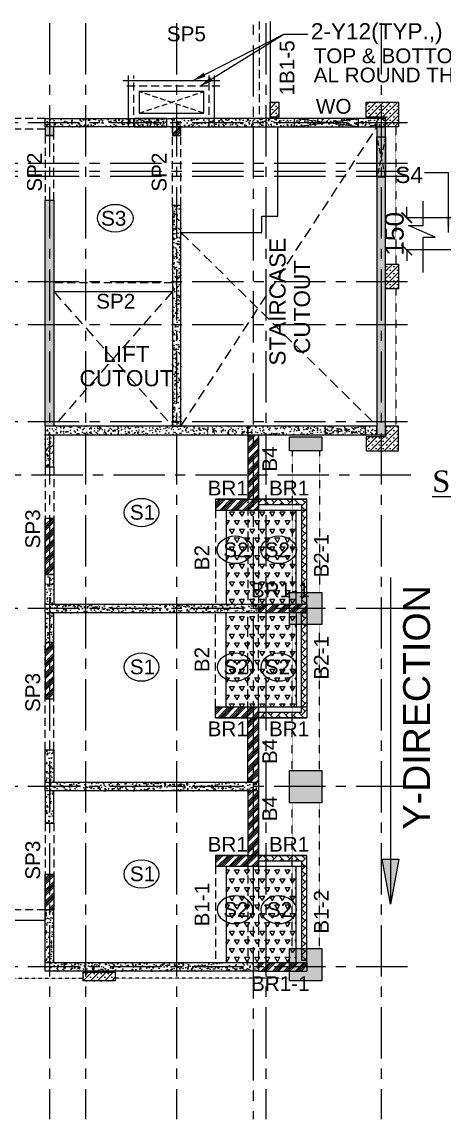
# Model space of a CAD drawing. Header units: inches. Extents: x 278200 to 407749, y -182622 to -96622.
# Drawn here: x 359822 to 367660, y -165454 to -145061 of the extents above; entities that cross this region are included whole.
import ezdxf

# ---------------------------------------------------------------- set-up
doc = ezdxf.new("R2010")
doc.units = ezdxf.units.IN
doc.header["$MEASUREMENT"] = 0
for name, pattern in [('CENTER', [50.8, 31.75, -6.35, 6.35, -6.35]), ('DASHED2', [9.525, 6.35, -3.175]), ('Hidden', [3, 2, -1])]:
    doc.linetypes.add(name, pattern=pattern)
for name, color, linetype in [('1', 8, 'Continuous'), ('160 R.C. WALL HAT', 8, 'Continuous'), ('160 R.C.WALL', 6, 'Continuous'), ('2', 5, 'Continuous'), ('4', 4, 'Continuous'), ('5', 2, 'Continuous'), ('AR-Column', 40, 'Continuous'), ('AR-Hidden', 251, 'DASHED2'), ('ARROW', 5, 'Continuous'), ('BAL. PARAPET WALL', 4, 'Continuous'), ('BEAM TEXT', 4, 'Continuous'), ('CUTOUT LINE', 2, 'Continuous'), ('DIM', 251, 'Continuous'), ('DOP IN SHEAR WALL', 5, 'Continuous'), ('GRID', 8, 'CENTER'), ('NON S.WALL HATCH', 8, 'Continuous'), ('NON STRUC R.C.WALL', 6, 'Continuous'), ('NON.STRUC.R.C.WALLS', 1, 'Continuous'), ('PARAPET WALL', 4, 'Continuous'), ('SECOND FLOOR BEAM', 6, 'Continuous'), ('SHEAR WALL', 6, 'Continuous'), ('SPANRAL BEAM', 3, 'Continuous'), ('SUNKEN', 8, 'Continuous'), ('TEXT-1', 3, 'Continuous'), ('TITLE-4', 4, 'Continuous')]:
    doc.layers.add(name, color=color, linetype=linetype)
for name, color, linetype, lineweight in [('BEAMS', 3, 'Continuous', 0), ('cutout', 2, 'Continuous', 5), ('SLAB CIR', 1, 'Continuous', 25), ('SLAB G.F TXT', 3, 'Continuous', 0), ('SLAB REIN', 31, 'Continuous', 0), ('SLAB TXT', 3, 'Continuous', 0), ('text', 4, 'Continuous', 30), ('TEXT1', 3, 'Continuous', 20)]:
    doc.layers.add(name, color=color, linetype=linetype, lineweight=lineweight)
doc.styles.add('T 200', font='sanss___.ttf')
doc.styles.add('T200', font='sanss___.ttf', dxfattribs={"height": 275})
doc.styles.add('T300', font='sanss___.ttf', dxfattribs={"height": 350})
doc.styles.add('T400', font='romantic.ttf')
doc.dimstyles.new('SCALE 25', dxfattribs={"dimtxt": 500, "dimasz": 200, "dimexe": 6, "dimexo": 0, "dimgap": 50, "dimtad": 1, "dimdec": 0, "dimlfac": 0.25, "dimrnd": 5, "dimzin": 3, "dimdsep": 46, "dimtxsty": 'T300', "dimblk": 'ARCHTICK', "dimcen": 0.09, "dimclrd": 5, "dimclre": 8, "dimclrt": 1, "dimadec": 0, "dimazin": 0, "dimtfac": 1, "dimtdec": 0, "dimtix": 1, "dimtofl": 0, "dimtmove": 2, "dimatfit": 3, "dimfxl": 1, "dimtolj": 1, "dimtzin": 0, "dimlwd": -1, "dimlwe": -1, "dimarcsym": 0})
doc.dimstyles.new('T 200', dxfattribs={"dimtxt": 275, "dimasz": 150, "dimexe": 1, "dimexo": 0, "dimgap": 50, "dimtad": 1, "dimdec": 0, "dimrnd": 5, "dimdsep": 46, "dimtxsty": 'T200', "dimblk": 'ARCHTICK', "dimcen": 2.5, "dimdle": 1, "dimclrd": 5, "dimclre": 253, "dimclrt": 1, "dimadec": 0, "dimazin": 0, "dimtfac": 1, "dimtdec": 0, "dimtmove": 2, "dimatfit": 3, "dimfxl": 0, "dimarcsym": 0})
pattern_1 = [(50, (2464819.82, 90702.12), (179.315046, -15.688034), [18.75, -206.25]), (355, (2464819.82, 90702.12), (-34.687833, 188.048033), [15, -165]), (100.451444, (2464834.76, 90700.82), (144.627212, 172.359998), [15.935048, -175.285528]), (46.1842, (2464819.82, 90752.12), (266.810333, -41.37982), [28.125, -309.375]), (96.635635, (2464842.05, 90748.67), (233.665486, 243.52965), [23.902586, -262.92844]), (351.184164, (2464819.82, 90752.12), (233.665486, 243.52965), [22.5, -247.5]), (21, (2464844.82, 90739.62), (149.226763, -100.654723), [18.75, -206.25]), (326, (2464844.82, 90739.62), (60.828833, 181.287511), [15, -165]), (71.451445, (2464857.25, 90731.23), (210.055594, 80.632788), [15.935047, -175.285528]), (37.5, (2464819.816, 90702.12), (3.0399638, 83.2234635), [0, -163, 0, -167.5, 0, -165.625]), (7.5, (2464819.82, 90702.12), (65.7673844, 98.602928), [0, -95.5, 0, -159.25, 0, -63.125]), (327.5, (2464764.066, 90702.12), (133.455609, -5.638718), [0, -62.5, 0, -195, 0, -258.75]), (317.5, (2464739.07, 90702.12), (145.7965423, 25.0262456), [0, -81.25, 0, -129.5, 0, -183.75])]
pattern_2 = [(45, (-1840252.6, 340637.64), (1e-14, 143.684098), [304.8, -101.6]), (135, (-1840180.76, 340709.48), (1e-14, 143.684098), [304.8, -101.6])]
pattern_3 = [(45, (2626358.34, -262274.72), (-106.066017, 106.066017), []), (45, (2626393.7, -262274.72), (-106.066017, 106.066017), []), (45, (2626429.05, -262274.72), (-106.066017, 106.066017), []), (45, (2626464.41, -262274.72), (-106.066017, 106.066017), [])]
pattern_4 = [(60, (2581941.19, -367452.33), (-93.75, 162.379763), [93.75, -93.75]), (120, (2581941.19, -367452.33), (-187.5, 1e-07), [93.75, -93.75]), (0, (2581894.31, -367371.14), (93.75, 162.379763), [93.75, -93.75])]
pattern_5 = [(45, (-132245.64, 75915.45), (-66.29126, 66.29126), []), (45, (-132179.35, 75915.45), (-66.29126, 66.29126), [0, -93.75])]
pattern_6 = [(45, (-132245.64, 74440.45), (-66.29126, 66.29126), []), (45, (-132179.35, 74440.45), (-66.29126, 66.29126), [0, -93.75])]

# ---------------------------------------------------------------- blocks, each defined once
blk = doc.blocks.new('A$C02A55DAE')
at = {"layer": 'NON S.WALL HATCH'}
h = blk.add_hatch(dxfattribs=at)
h.set_pattern_fill('SACNCR', color=256, scale=1000)
h.set_pattern_definition(pattern_5)
h.paths.add_polyline_path([(79329, -5740), (79169, -5740), (79169, -5760), (79169, -5460), (79329, -5460)])
h = blk.add_hatch(dxfattribs=at)
h.set_pattern_fill('SACNCR', color=256, scale=1000)
h.set_pattern_definition(pattern_5)
h.paths.add_polyline_path([(81554, -11480), (81314, -11480), (81314, -11680), (80954, -11680), (80954, -11940), (81554, -11940)])
h.paths.add_polyline_path([(81554, -5920), (81314, -5920), (81314, -5740), (80954, -5740), (80954, -5460), (81554, -5460)])
h.paths.add_polyline_path([(81314, -8930), (81314, -8470), (81554, -8470), (81554, -8930)])
h = blk.add_hatch(dxfattribs=at)
h.set_pattern_fill('SACNCR', color=256, scale=1000)
h.set_pattern_definition(pattern_6)
h.paths.add_polyline_path([(80132, -21790), (79532, -21790), (79532, -21190), (80132, -21190)])
h.paths.add_polyline_path([(80132, -18480), (79532, -18480), (79532, -17880), (80132, -17880)])
h.paths.add_polyline_path([(80132, -15170), (79532, -15170), (79532, -14570), (80132, -14570)])
h.paths.add_polyline_path([(80132, -11940), (79532, -11940), (79532, -11680), (80132, -11680)])
h = blk.add_hatch(dxfattribs=at)
h.set_pattern_fill('SACNCR', color=256, scale=1000)
h.set_pattern_definition(pattern_6)
h.paths.add_polyline_path([(76295, -21790), (75695, -21790), (75695, -21630), (76295, -21630)])
h.paths.add_polyline_path([(72457, -21790), (71857, -21790), (71857, -21630), (72457, -21630)])
at = {"layer": 'AR-Column', "color": 4, "elevation": -29}
blk.add_lwpolyline([(79169, -5460), (79329, -5460), (79329, -5740), (79169, -5740), (79169, -5740), (79169, -5460)], dxfattribs=at)
for points in [[(81554, -5920), (81314, -5920), (81314, -5740), (80954, -5740), (80954, -5460), (81554, -5460)], [(81314, -8470), (81554, -8470), (81554, -8930), (81314, -8930)], [(81554, -11480), (81314, -11480), (81314, -11680), (80954, -11680), (80954, -11940), (81554, -11940)], [(80132, -11940), (79532, -11940), (79532, -11680), (80132, -11680)], [(80132, -15170), (79532, -15170), (79532, -14570), (80132, -14570)], [(80132, -18480), (79532, -18480), (79532, -17880), (80132, -17880)], [(80132, -21790), (79532, -21790), (79532, -21190), (80132, -21190)], [(76295, -21790), (75695, -21790), (75695, -21630), (76295, -21630)]]:
    blk.add_lwpolyline(points, close=True, dxfattribs=at)
at = {"layer": 'AR-Hidden', "ltscale": 0.009}
for p, q in [((81504, -5920, -29), (81504, -8470, -29)), ((81504, -8930, -29), (81504, -11480, -29)), ((79580, -11940, -29), (79580, -14570, -29)), ((80085, -11940, -29), (80085, -14570, -29)), ((79580, -17880, -29), (79580, -15170, -29)), ((80085, -17880, -29), (80085, -15170, -29)), ((79580, -21190, -29), (79580, -18480, -29)), ((80085, -21190, -29), (80085, -18480, -29)), ((72457, -21740, -29), (75695, -21740, -29)), ((79532, -21740, -29), (76295, -21740, -29))]:
    blk.add_line(p, q, dxfattribs=at)
blk = doc.blocks.new('_ARCHTICK')
at = {"color": 0, "linetype": 'ByBlock', "const_width": 0.15}
blk.add_lwpolyline([(-0.5, -0.5), (0.5, 0.5)], dxfattribs=at)
blk = doc.blocks.new('*D842')
at = {"layer": 'Defpoints', "color": 0}
for p in [(367274, -148700), (366968, -149300), (367274, -149300)]:
    blk.add_point(p, dxfattribs=at)
at = {"layer": 'DIM', "color": 5}
for p, q in [((366968, -148700), (366968, -148500)), ((366968, -149300), (366968, -149500))]:
    blk.add_line(p, q, dxfattribs=at)
at = {"layer": 'DIM', "color": 8}
for p, q in [((367274, -148700), (366962, -148700)), ((367274, -149300), (366962, -149300))]:
    blk.add_line(p, q, dxfattribs=at)
at = {"layer": 'DIM', "color": 5, "xscale": 200, "yscale": 200, "zscale": 200}
for p, rotation in [((366968, -148700), 270), ((366968, -149300), 90)]:
    blk.add_blockref('_ARCHTICK', p, dxfattribs=dict(at, rotation=rotation))
at = {"layer": 'DIM', "color": 1, "insert": (366737, -149000), "char_height": 350, "attachment_point": 5, "rotation": 90, "style": 'T300'}
blk.add_mtext('\\A1;150', dxfattribs=at)

msp = doc.modelspace()

# ---------------------------------------------------------------- hatches: boundary and pattern name
at = {"layer": '160 R.C. WALL HAT'}
h = msp.add_hatch(dxfattribs=at)
h.set_pattern_fill('AR-CONC', color=256, scale=25)
h.set_pattern_definition(pattern_1)
h.paths.add_polyline_path([(360254.3, -146853.7), (362614.3, -146853.7), (362614.3, -147013.7), (360254.3, -147013.7)])
h = msp.add_hatch(dxfattribs=at)
h.set_pattern_fill('AR-CONC', color=256, scale=25)
h.set_pattern_definition(pattern_1)
h.paths.add_polyline_path([(360414.3, -148373.7), (360254.3, -148373.7), (360254.3, -152573.7), (360414.3, -152573.7)])
h.paths.add_polyline_path([(360254.3, -147173.7), (360414.3, -147173.7), (360414.3, -147013.7), (360254.3, -147013.7)])
h = msp.add_hatch(dxfattribs=at)
h.set_pattern_fill('AR-CONC', color=256, scale=25)
h.set_pattern_definition(pattern_1)
h.paths.add_polyline_path([(362614.3, -146853.7), (366574.3, -146853.7), (366574.3, -147013.7), (362614.3, -147013.7)])
h = msp.add_hatch(dxfattribs=at)
h.set_pattern_fill('AR-CONC', color=256, scale=25)
h.set_pattern_definition(pattern_1)
h.paths.add_polyline_path([(366414.3, -147013.7), (366574.3, -147013.7), (366574.3, -152733.7), (366414.3, -152733.7)])
h = msp.add_hatch(dxfattribs=at)
h.set_pattern_fill('AR-CONC', color=256, scale=25)
h.set_pattern_definition(pattern_1)
h.paths.add_polyline_path([(362774.3, -148473.7), (362774.3, -152573.7), (362614.3, -152573.7), (362614.3, -148473.7)])
h = msp.add_hatch(dxfattribs=at)
h.set_pattern_fill('AR-CONC', color=256, scale=25)
h.set_pattern_definition(pattern_1)
h.paths.add_polyline_path([(360254.3, -152573.7), (364014.3, -152573.7), (364014.3, -152733.7), (360254.3, -152733.7)])
h = msp.add_hatch(dxfattribs=at)
h.set_pattern_fill('AR-CONC', color=256, scale=25)
h.set_pattern_definition(pattern_1)
h.paths.add_polyline_path([(360254.3, -152733.7), (360414.3, -152733.7), (360414.3, -153333.7), (360254.3, -153333.7)])
h = msp.add_hatch(dxfattribs=at)
h.set_pattern_fill('AR-CONC', color=256, scale=25)
h.set_pattern_definition(pattern_1)
h.paths.add_polyline_path([(364014.3, -152573.7), (366414.3, -152573.7), (366414.3, -152733.7), (364014.3, -152733.7)])
h = msp.add_hatch(dxfattribs=at)
h.set_pattern_fill('AR-CONC', color=256, scale=25)
h.set_pattern_definition(pattern_1)
h.paths.add_polyline_path([(360414.3, -155353.7), (360254.3, -155353.7), (360254.3, -155883.7), (360414.3, -155883.7)])
h = msp.add_hatch(dxfattribs=at)
h.set_pattern_fill('AR-CONC', color=256, scale=25)
h.set_pattern_definition(pattern_1)
h.paths.add_polyline_path([(360254.3, -156043.7), (360254.3, -155883.7), (364214.3, -155883.7), (364214.3, -156043.7)])
h = msp.add_hatch(dxfattribs=at)
h.set_pattern_fill('AR-CONC', color=256, scale=25)
h.set_pattern_definition(pattern_1)
h.paths.add_polyline_path([(360414.3, -156593.7), (360254.3, -156593.7), (360254.3, -156043.7), (360414.3, -156043.7)])
h = msp.add_hatch(dxfattribs=at)
h.set_pattern_fill('AR-CONC', color=256, scale=25)
h.set_pattern_definition(pattern_1)
h.paths.add_polyline_path([(360254.3, -158593.7), (360414.3, -158593.7), (360414.3, -159193.7), (360254.3, -159193.7)])
h = msp.add_hatch(dxfattribs=at)
h.set_pattern_fill('AR-CONC', color=256, scale=25)
h.set_pattern_definition(pattern_1)
h.paths.add_polyline_path([(364214.3, -159193.7), (364214.3, -159353.7), (360254.3, -159353.7), (360254.3, -159193.7)])
h = msp.add_hatch(dxfattribs=at)
h.set_pattern_fill('AR-CONC', color=256, scale=25)
h.set_pattern_definition(pattern_1)
h.paths.add_polyline_path([(360414.3, -159953.7), (360254.3, -159953.7), (360254.3, -159353.7), (360414.3, -159353.7)])
h = msp.add_hatch(dxfattribs=at)
h.set_pattern_fill('AR-CONC', color=256, scale=25)
h.set_pattern_definition(pattern_1)
h.paths.add_polyline_path([(360254.3, -161562.3), (360414.3, -161562.3), (360414.3, -162543.7), (360254.3, -162543.7)])
h = msp.add_hatch(dxfattribs=at)
h.set_pattern_fill('AR-CONC', color=256, scale=25)
h.set_pattern_definition(pattern_1)
h.paths.add_polyline_path([(360254.3, -162703.7), (360254.3, -162543.7), (364214.3, -162543.7), (364214.3, -162703.7)])
at = {"layer": '2'}
msp.add_hatch(color=1, dxfattribs=at).paths.add_polyline_path([(366511.6, -160623.1), (366818.5, -160623.1), (366665.1, -161457.8)])
at = {"layer": 'BAL. PARAPET WALL'}
h = msp.add_hatch(dxfattribs=at)
h.set_pattern_fill('AR-HBONE', color=256, style=0)
h.set_pattern_definition(pattern_2)
h.paths.add_polyline_path([(365014.3, -155883.7), (365114.3, -155883.7), (365114.3, -153933.7), (364214.3, -153933.7), (364214.3, -154033.7), (365014.3, -154033.7)])
h = msp.add_hatch(dxfattribs=at)
h.set_pattern_fill('AR-HBONE', color=256, style=0)
h.set_pattern_definition(pattern_2)
h.paths.add_polyline_path([(365014.3, -156043.7), (365114.3, -156043.7), (365114.3, -157993.7), (364214.3, -157993.7), (364214.3, -157893.7), (365014.3, -157893.7)])
h = msp.add_hatch(dxfattribs=at)
h.set_pattern_fill('AR-HBONE', color=256, style=0)
h.set_pattern_definition([(45, (-1840252.6, 334017.64), (1e-14, 143.684098), [304.8, -101.6]), (135, (-1840180.76, 334089.48), (1e-14, 143.684098), [304.8, -101.6])])
h.paths.add_polyline_path([(365014.3, -162503.7), (365114.3, -162503.7), (365114.3, -160553.7), (364214.3, -160553.7), (364214.3, -160653.7), (365014.3, -160653.7)])
at = {"layer": 'NON STRUC R.C.WALL'}
h = msp.add_hatch(dxfattribs=at)
h.set_pattern_fill('ANSI34', color=1, scale=200)
h.set_pattern_definition([(45, (2318048.67, 88742.12), (-106.066017, 106.066017), []), (45, (2318084.02, 88742.12), (-106.066017, 106.066017), []), (45, (2318119.38, 88742.12), (-106.066017, 106.066017), []), (45, (2318154.73, 88742.12), (-106.066017, 106.066017), [])])
h.paths.add_polyline_path([(362614.3, -147013.7), (362774.3, -147013.7), (362774.3, -147173.7), (362614.3, -147173.7)])
h = msp.add_hatch(dxfattribs=at)
h.set_pattern_fill('ANSI34', color=1, scale=200)
h.set_pattern_definition(pattern_3)
h.paths.add_polyline_path([(364014.3, -152733.7), (364214.3, -152733.7), (364214.3, -154133.7), (363414.3, -154133.7), (363414.3, -153933.7), (364014.3, -153933.7)])
h = msp.add_hatch(dxfattribs=at)
h.set_pattern_fill('ANSI34', color=1, scale=200)
h.set_pattern_definition(pattern_3)
h.paths.add_polyline_path([(360414.3, -154283.7), (360414.3, -155333.7), (360254.3, -155333.7), (360254.3, -154283.7)])
h = msp.add_hatch(dxfattribs=at)
h.set_pattern_fill('ANSI34', color=1, scale=200)
h.set_pattern_definition(pattern_3)
h.paths.add_polyline_path([(364214.3, -156043.7), (364214.3, -155883.7), (365114.3, -155883.7), (365114.3, -156043.7)])
h = msp.add_hatch(dxfattribs=at)
h.set_pattern_fill('ANSI34', color=1, scale=200)
h.set_pattern_definition(pattern_3)
h.paths.add_polyline_path([(360414.3, -157643.7), (360414.3, -156593.7), (360254.3, -156593.7), (360254.3, -157643.7)])
h = msp.add_hatch(dxfattribs=at)
h.set_pattern_fill('ANSI34', color=1, scale=200)
h.set_pattern_definition(pattern_3)
h.paths.add_polyline_path([(364014.3, -159193.7), (364014.3, -157993.7), (363414.3, -157993.7), (363414.3, -157793.7), (364214.3, -157793.7), (364214.3, -159193.7)])
h = msp.add_hatch(dxfattribs=at)
h.set_pattern_fill('ANSI34', color=1, scale=200)
h.set_pattern_definition(pattern_3)
h.paths.add_polyline_path([(364014.3, -159353.7), (364014.3, -160553.7), (363414.3, -160553.7), (363414.3, -160753.7), (364214.3, -160753.7), (364214.3, -159353.7)])
h = msp.add_hatch(dxfattribs=at)
h.set_pattern_fill('ANSI34', color=1, scale=200)
h.set_pattern_definition(pattern_3)
h.paths.add_polyline_path([(360414.3, -160903.7), (360414.3, -161562.3), (360254.3, -161562.3), (360254.3, -160903.7)])
h = msp.add_hatch(dxfattribs=at)
h.set_pattern_fill('ANSI34', color=1, scale=200)
h.set_pattern_definition(pattern_3)
h.paths.add_polyline_path([(364214.3, -162543.7), (365114.3, -162543.7), (365114.3, -162703.7), (364214.3, -162703.7)])
at = {"layer": 'SUNKEN'}
h = msp.add_hatch(dxfattribs=at)
h.set_pattern_fill('TRIANG', color=256, scale=500)
h.set_pattern_definition(pattern_4)
h.paths.add_polyline_path([(364914.3, -154113.7), (363614.3, -154113.7), (363614.3, -155883.7), (364914.3, -155883.7)])
h = msp.add_hatch(dxfattribs=at)
h.set_pattern_fill('TRIANG', color=256, scale=500)
h.set_pattern_definition(pattern_4)
h.paths.add_polyline_path([(364914.3, -157793.7), (363614.3, -157793.7), (363614.3, -156043.7), (364914.3, -156043.7)])
h = msp.add_hatch(dxfattribs=at)
h.set_pattern_fill('TRIANG', color=256, scale=500)
h.set_pattern_definition(pattern_4)
h.paths.add_polyline_path([(364914.3, -160753.7), (363614.3, -160753.7), (363614.3, -162543.7), (364914.3, -162543.7)])

# ---------------------------------------------------------------- linework, layer by layer
at = {"layer": '1', "linetype": 'Hidden', "ltscale": 100}
for p, q in [((362774.3, -152573.7, 14.7), (366414.3, -147013.7, 14.7)), ((362774.3, -148972.8, 14.7), (366414.3, -152573.7, 14.7)), ((360414.3, -150073.7, 14.7), (362614.3, -152573.7, 14.7)), ((362614.3, -150073.7, 14.7), (360414.3, -152573.7, 14.7))]:
    msp.add_line(p, q, dxfattribs=at)
at = {"layer": '1', "elevation": -3.5}
msp.add_lwpolyline([(367274.3, -149720.6), (367274.3, -149059.1), (367493.2, -149059.1), (367002.6, -148847.2), (367274.3, -148847.2), (367274.3, -148392.9)], dxfattribs=at)
at = {"layer": '160 R.C.WALL'}
msp.add_line((360254.3, -161562.3, 14.7), (360414.3, -161562.3, 14.7), dxfattribs=at)
at = {"layer": '160 R.C.WALL', "elevation": 14.7}
for points in [[(360254.3, -146853.7), (362614.3, -146853.7), (362614.3, -147013.7), (360254.3, -147013.7)], [(360254.3, -147173.7), (360414.3, -147173.7), (360414.3, -147013.7), (360254.3, -147013.7)], [(366574.3, -146853.7), (362614.3, -146853.7), (362614.3, -147013.7), (366574.3, -147013.7)], [(366414.3, -152733.7), (366574.3, -152733.7), (366574.3, -147013.7), (366414.3, -147013.7)], [(360414.3, -152573.7), (360254.3, -152573.7), (360254.3, -148373.7), (360414.3, -148373.7)], [(362614.3, -152573.7), (362774.3, -152573.7), (362774.3, -148473.7), (362614.3, -148473.7)], [(364014.3, -152573.7), (360254.3, -152573.7), (360254.3, -152733.7), (364014.3, -152733.7)], [(366414.3, -152573.7), (364014.3, -152573.7), (364014.3, -152733.7), (366414.3, -152733.7)], [(360254.3, -156043.7), (360254.3, -155883.7), (364214.3, -155883.7), (364214.3, -156043.7)], [(360254.3, -159353.7), (360254.3, -159193.7), (364214.3, -159193.7), (364214.3, -159353.7)]]:
    msp.add_lwpolyline(points, close=True, dxfattribs=at)
for points in [[(360254.3, -152713.7), (360254.3, -153333.7), (360414.3, -153333.7), (360414.3, -152733.7)], [(360254.3, -155883.7), (360254.3, -155333.7), (360414.3, -155333.7), (360414.3, -155883.7)], [(360254.3, -156043.7), (360254.3, -156593.7), (360414.3, -156593.7), (360414.3, -156043.7)], [(360254.3, -159193.7), (360254.3, -158593.7), (360414.3, -158593.7), (360414.3, -159193.7)], [(360254.3, -159353.7), (360254.3, -159953.7), (360414.3, -159953.7), (360414.3, -159353.7)]]:
    msp.add_lwpolyline(points, dxfattribs=at)
at = {"layer": '2', "color": 1}
msp.add_line((366665.1, -155389.9), (366665.1, -161457.8), dxfattribs=at)
msp.add_lwpolyline([(366511.6, -160623.1), (366818.5, -160623.1), (366665.1, -161457.8), (366511.6, -160623.1)], dxfattribs=at)
at = {"layer": '4'}
for p, q in [((368488.5, -148700), (367274.3, -148700)), ((368488.5, -149300), (367274.3, -149300))]:
    msp.add_line(p, q, dxfattribs=at)
at = {"layer": '4', "elevation": 14.7}
msp.add_lwpolyline([(362774.3, -148972.8), (364274.3, -148972.8), (364274.3, -148672.8), (364574.3, -148672.8), (364574.3, -147023.2)], dxfattribs=at)
at = {"layer": '5'}
for p, q in [((363497.3, -146156.3, 0), (361697.8, -146156.3, 0)), ((361797.8, -147013.7, 0), (361797.8, -146056.3, 0)), ((363397.3, -147013.7, 0), (363397.3, -146056.3, 0))]:
    msp.add_line(p, q, dxfattribs=at)
at = {"layer": '5', "linetype": 'Hidden', "ltscale": 75}
for p, q in [((361897.8, -147013.7, 0), (361897.8, -146056.3, 0)), ((363297.3, -147013.7, 0), (363297.3, -146056.3, 0)), ((363497.3, -146256.3, 0), (361697.8, -146256.3, 0))]:
    msp.add_line(p, q, dxfattribs=at)
at = {"layer": 'BAL. PARAPET WALL', "elevation": 14.7}
for points in [[(365014.3, -155883.7), (365114.3, -155883.7), (365114.3, -153933.7), (364214.3, -153933.7), (364214.3, -154033.7), (365014.3, -154033.7), (365014.3, -155883.7)], [(365014.3, -156043.7), (365114.3, -156043.7), (365114.3, -157993.7), (364214.3, -157993.7), (364214.3, -157893.7), (365014.3, -157893.7), (365014.3, -156043.7)], [(365014.3, -162503.7), (365114.3, -162503.7), (365114.3, -160553.7), (364214.3, -160553.7), (364214.3, -160653.7), (365014.3, -160653.7), (365014.3, -162503.7)]]:
    msp.add_lwpolyline(points, dxfattribs=at)
at = {"layer": 'BEAMS', "linetype": 'Hidden', "ltscale": 75}
for p, q in [((364229.3, -145053.7, 14.7), (364229.3, -146853.7, 14.7)), ((360254.3, -146853.7, 29.5), (358454.3, -146853.7, 29.5)), ((362614.3, -148473.7, 14.7), (362614.3, -147013.7, 14.7)), ((362774.3, -148473.7, 14.7), (362774.3, -147013.7, 14.7)), ((360254.3, -147053.7, 29.5), (358454.3, -147053.7, 29.5)), ((362614.3, -149913.7, 14.7), (360414.3, -149913.7, 14.7)), ((364014.3, -152733.7, 14.7), (364014.3, -155883.7, 14.7)), ((360254.3, -153333.7, 14.7), (360254.3, -155333.7, 14.7)), ((360414.3, -153333.7, 14.7), (360414.3, -155333.7, 14.7)), ((363414.3, -154133.7, 14.7), (363414.3, -155883.7, 14.7)), ((364214.3, -154133.7, 14.7), (364214.3, -155883.7, 14.7)), ((363414.3, -157793.7, 14.7), (363414.3, -156043.7, 14.7)), ((364014.3, -159193.7, 14.7), (364014.3, -156043.7, 14.7)), ((364214.3, -157789.5, 14.7), (364214.3, -156043.7, 14.7)), ((360254.3, -158593.7, 14.7), (360254.3, -156593.7, 14.7)), ((360414.3, -158593.7, 14.7), (360414.3, -156593.7, 14.7)), ((364014.3, -159353.7, 14.7), (364014.3, -162543.7, 14.7)), ((360254.3, -159953.7, 14.7), (360254.3, -161562.3, 14.7)), ((360414.3, -159953.7, 14.7), (360414.3, -161562.3, 14.7)), ((363414.3, -160753.7, 14.7), (363414.3, -162543.7, 14.7)), ((364214.3, -160753.7, 14.7), (364214.3, -162543.7, 14.7)), ((360254.3, -161562.3, 14.7), (358414.3, -161562.3, 14.7))]:
    msp.add_line(p, q, dxfattribs=at)
at = {"layer": 'BEAMS', "color": 4, "linetype": 'Continuous', "ltscale": 0.01}
for p, q in [((364429.3, -145053.7, 14.7), (364429.3, -146853.7, 14.7)), ((360414.3, -150073.7, 14.7), (362614.3, -150073.7, 14.7)), ((364214.3, -152733.7, 14.7), (364214.3, -154133.7, 14.7)), ((363414.3, -153933.7, 14.7), (365114.3, -153933.7, 14.7)), ((365114.3, -155883.7, 14.7), (365114.3, -153933.7, 14.7)), ((363414.3, -154133.7, 14.7), (365114.3, -154133.7, 14.7)), ((363614.3, -154133.7, 14.7), (363614.3, -155883.7, 14.7)), ((364914.3, -155883.7, 14.7), (364914.3, -154133.7, 14.7)), ((363614.3, -157793.7, 14.7), (363614.3, -156043.7, 14.7)), ((364914.3, -156043.7, 14.7), (364914.3, -157793.7, 14.7)), ((365114.3, -156043.7, 14.7), (365114.3, -157993.7, 14.7)), ((363414.3, -157793.7, 14.7), (365114.3, -157793.7, 14.7)), ((364214.3, -159193.7, 14.7), (364214.3, -157793.7, 14.7)), ((363414.3, -157993.7, 14.7), (365114.3, -157993.7, 14.7)), ((364214.3, -159353.7, 14.7), (364214.3, -160753.7, 14.7)), ((363414.3, -160553.7, 14.7), (365114.3, -160553.7, 14.7)), ((365114.3, -162543.7, 14.7), (365114.3, -160553.7, 14.7)), ((363414.3, -160753.7, 14.7), (365114.3, -160753.7, 14.7)), ((363614.3, -160753.7, 14.7), (363614.3, -162543.7, 14.7)), ((364914.3, -162543.7, 14.7), (364914.3, -160753.7, 14.7)), ((360254.3, -161762.3, 14.7), (358454.3, -161762.3, 14.7))]:
    msp.add_line(p, q, dxfattribs=at)
at = {"layer": 'BEAMS', "linetype": 'Hidden', "ltscale": 75, "elevation": 14.7}
msp.add_lwpolyline([(360254.3, -148373.7), (360414.3, -148373.7), (360414.3, -147173.7), (360254.3, -147173.7)], close=True, dxfattribs=at)
at = {"layer": 'cutout', "color": 4, "elevation": 0}
msp.add_lwpolyline([(361997.8, -146756.2), (363197.3, -146756.2), (363197.3, -146356.3), (361997.8, -146356.3)], close=True, dxfattribs=at)
at = {"layer": 'cutout'}
for points, elevation in [([(361912.6, -147013.7), (362512.4, -147013.7), (362512.4, -146853.7), (361912.6, -146853.7)], 0), ([(366574.3, -147944.1), (366414.3, -147944.1), (366414.3, -147194.1), (366574.3, -147194.1)], -14.7), ([(365452.9, -152733.7), (366202.9, -152733.7), (366202.9, -152573.7), (365452.9, -152573.7)], 14.7)]:
    msp.add_lwpolyline(points, close=True, dxfattribs=dict(at, elevation=elevation))
at = {"layer": 'CUTOUT LINE', "linetype": 'Hidden', "ltscale": 50}
for p, q in [((361997.8, -146756.2, 0), (363197.3, -146356.3, 0)), ((363197.3, -146756.2, 0), (361997.8, -146356.3, 0)), ((362512.4, -147013.7, 0), (361912.6, -146853.7, 0)), ((362512.4, -146853.7, 0), (361912.6, -147013.7, 0)), ((366574.3, -147944.1, -14.7), (366414.3, -147194.1, -14.7)), ((366574.3, -147194.1, -14.7), (366414.3, -147944.1, -14.7)), ((366202.9, -152733.7, 14.7), (365452.9, -152573.7, 14.7)), ((366202.9, -152573.7, 14.7), (365452.9, -152733.7, 14.7))]:
    msp.add_line(p, q, dxfattribs=at)
at = {"layer": 'DOP IN SHEAR WALL'}
for p, q in [((366074.3, -147013.7, 14.7), (364874.3, -146853.7, 14.7)), ((364874.3, -147013.7, 14.7), (366074.3, -146853.7, 14.7))]:
    msp.add_line(p, q, dxfattribs=at)
at = {"layer": 'DOP IN SHEAR WALL', "elevation": 14.7}
msp.add_lwpolyline([(366074.3, -146853.7), (364874.3, -146853.7), (364874.3, -147013.7), (366074.3, -147013.7)], close=True, dxfattribs=at)
at = {"layer": 'GRID', "ltscale": 30}
for p, q in [((360334.3, -134417.5, 14.7), (360334.3, -165454.1, 14.7)), ((360999.3, -134417.5, 14.7), (360999.3, -165454.1, 14.7)), ((362694.3, -134417.5, 14.7), (362694.3, -165454.1, 14.7)), ((364349.3, -134417.5, 14.7), (364349.3, -165454.1, 14.7)), ((366494.3, -134417.5, 14.7), (366494.3, -165454.1, 14.7)), ((364114.3, -134826, 14.7), (364114.3, -165454.1, 14.7)), ((366982.1, -146933.7, 14.7), (281288.5, -146933.7, 14.7)), ((366982.1, -147843.3, 14.7), (280098.3, -147843.3, 14.7)), ((366982.1, -147693.7, 14.7), (281183, -147693.7, 14.7)), ((366982.1, -147933.7, 14.7), (281098.8, -147933.7, 14.7)), ((366982.1, -149893.7, 14.7), (281010.3, -149893.7, 14.7)), ((366982.1, -150693.7, 14.7), (280837.7, -150693.7, 14.7)), ((366982.1, -152493.7, 14.7), (281034.8, -152493.7, 14.7)), ((367046.1, -153484.5, 14.7), (280691.7, -153484.5, 14.7)), ((366982.1, -155963.7, 14.7), (280837.7, -155963.7, 14.7)), ((366982.1, -159273.7, 14.7), (280837.7, -159273.7, 14.7)), ((366982.1, -162623.7, 14.7), (280837.7, -162623.7, 14.7))]:
    msp.add_line(p, q, dxfattribs=at)
at = {"layer": 'NON.STRUC.R.C.WALLS'}
for p, q in [((364214.3, -162543.7, 14.7), (365114.3, -162543.7, 14.7)), ((364214.3, -162703.7, 14.7), (365114.3, -162703.7, 14.7)), ((365114.3, -162543.7, 14.7), (365114.3, -162703.7, 14.7))]:
    msp.add_line(p, q, dxfattribs=at)
at = {"layer": 'NON.STRUC.R.C.WALLS', "elevation": 14.7}
for points in [[(362614.3, -147173.7), (362774.3, -147173.7), (362774.3, -147013.7), (362614.3, -147013.7)], [(360414.3, -154283.7), (360414.3, -155333.7), (360254.3, -155333.7), (360254.3, -154283.7)], [(364214.3, -156043.7), (364214.3, -155883.7), (365114.3, -155883.7), (365114.3, -156043.7)], [(360414.3, -157643.7), (360414.3, -156593.7), (360254.3, -156593.7), (360254.3, -157643.7)], [(360414.3, -160903.7), (360414.3, -161562.3), (360254.3, -161562.3), (360254.3, -160903.7)]]:
    msp.add_lwpolyline(points, close=True, dxfattribs=at)
for points in [[(364014.3, -152733.7), (364014.3, -153933.7), (363414.3, -153933.7), (363414.3, -154133.7), (364214.3, -154133.7), (364214.3, -152733.7)], [(364014.3, -159193.7), (364014.3, -157993.7), (363414.3, -157993.7), (363414.3, -157793.7), (364214.3, -157793.7), (364214.3, -159193.7)], [(364014.3, -159353.7), (364014.3, -160553.7), (363414.3, -160553.7), (363414.3, -160753.7), (364214.3, -160753.7), (364214.3, -159353.7)]]:
    msp.add_lwpolyline(points, dxfattribs=at)
at = {"layer": 'PARAPET WALL'}
for p, q in [((363414.3, -153933.7, 14.7), (363414.3, -154133.7, 14.7)), ((363414.3, -157993.7, 14.7), (363414.3, -157793.7, 14.7)), ((363414.3, -160553.7, 14.7), (363414.3, -160753.7, 14.7))]:
    msp.add_line(p, q, dxfattribs=at)
at = {"layer": 'SHEAR WALL'}
for p, q in [((360254.3, -162543.7, 14.7), (360254.3, -161562.3, 14.7)), ((360414.3, -162543.7, 14.7), (360414.3, -161562.3, 14.7))]:
    msp.add_line(p, q, dxfattribs=at)
at = {"layer": 'SHEAR WALL', "elevation": 14.7}
msp.add_lwpolyline([(360254.3, -162703.7), (360254.3, -162543.7), (364214.3, -162543.7), (364214.3, -162703.7)], close=True, dxfattribs=at)
at = {"layer": 'SLAB CIR'}
for centre in [(361554, -148709.3), (363778.6, -154873.1, -0.7), (364589.2, -154873.1, -0.7)]:
    msp.add_ellipse(centre, major_axis=(-331, 0), ratio=0.77685, dxfattribs=at)
at = {"layer": 'SLAB CIR', "extrusion": (0, 0, -1)}
for centre in [(362041.5, -154180.5, -0.7), (362041.5, -157054.3, -0.7), (363778.6, -157054.3, -0.7), (364589.2, -157054.3, -0.7), (362041.5, -160900.1, -0.7), (363778.6, -161564.3, -0.7), (364589.2, -161564.3, -0.7)]:
    msp.add_ellipse(centre, major_axis=(-331, 0), ratio=0.77685, dxfattribs=at)

# ---------------------------------------------------------------- block references
at = {"layer": 'DIM', "color": 1}
msp.add_blockref('A$C02A55DAE', (285260.7, -141093.7, 29.5), dxfattribs=at)

# ---------------------------------------------------------------- texts
at = {"layer": 'BEAM TEXT', "style": 'T300'}
for s, p in [('B4', (364560.5, -153420.6)), ('B2-1', (365519.3, -155388.4)), ('B2', (363301.1, -155254.1)), ('B2-1', (365519.3, -157287.1)), ('B2', (363301.1, -157147.5)), ('B4', (364560.5, -158855.9)), ('B4', (364560.5, -159918.7)), ('B1-1', (363301.1, -161874.1)), ('B1-2', (365519.3, -162008.4))]:
    msp.add_text(s, height=275, rotation=90, dxfattribs=at).set_placement(p)
for s, p in [('BR1', (363269.8, -153863.5)), ('BR1', (364409.3, -153863.5)), ('BR1-1', (364073.9, -155758.2)), ('BR1', (363269.8, -158338.9)), ('BR1', (364409.3, -158338.9)), ('BR1', (363269.8, -160483.5)), ('BR1', (364409.3, -160483.5)), ('BR1-1', (364074.2, -163074.4))]:
    msp.add_text(s, height=275, dxfattribs=at).set_placement(p)
at = {"layer": 'SECOND FLOOR BEAM', "style": 'T300'}
msp.add_text('1B1-5', height=275, rotation=90, dxfattribs=at).set_placement((364880.8, -146428.1))
at = {"layer": 'SLAB G.F TXT', "style": 'T300'}
msp.add_text('S4', height=300, dxfattribs=at).set_placement((366755.2, -148055.8))
at = {"layer": 'SLAB REIN', "color": 3, "style": 'T200'}
msp.add_text('2-Y12(TYP.,)', height=300, dxfattribs=at).set_placement((365188, -145384.6))
at = {"layer": 'SLAB REIN', "color": 30, "style": 'T200'}
for s, p in [('TOP & BOTTOM', (365239, -145828.3)), ('AL ROUND THE CUTOUT', (365239, -146185.5))]:
    msp.add_text(s, height=275, dxfattribs=at).set_placement(p)
at = {"layer": 'SLAB TXT', "style": 'T300'}
for s, p in [('S3', (361291, -148849)), ('S1', (361825.3, -154313.3)), ('S2', (363559.8, -155011.1)), ('S2', (364330.3, -155011.1)), ('S1', (361825.3, -157187.2)), ('S2', (363559.8, -157187.2)), ('S2', (364330.3, -157187.2)), ('S1', (361825.3, -161032.9)), ('S2', (363559.8, -161697.2)), ('S2', (364370.3, -161697.2))]:
    msp.add_text(s, height=275, dxfattribs=at).set_placement(p)
at = {"layer": 'SPANRAL BEAM', "style": 'T300'}
for s, p in [('SP5', (362512.1, -145420.1)), ('SP2', (361200.3, -150390.2))]:
    msp.add_text(s, height=275, dxfattribs=at).set_placement(p)
for s, p in [('SP2', (360191.4, -148216.3)), ('SP2', (362505.9, -148216.3)), ('SP3', (360158.8, -154847.9)), ('SP3', (360158.8, -157887.9)), ('SP3', (360158.8, -161005.3))]:
    msp.add_text(s, height=275, rotation=90, dxfattribs=at).set_placement(p)
at = {"layer": 'text', "color": 30, "style": 'T300'}
for s, p in [('STAIRCASE', (364716.5, -151449.8)), ('CUTOUT', (365170.7, -151231.9))]:
    msp.add_text(s, height=300, rotation=90, dxfattribs=at).set_placement(p)
for s, p in [('LIFT', (361332.1, -151384.6)), ('CUTOUT', (360890.7, -151833.7))]:
    msp.add_text(s, height=300, dxfattribs=at).set_placement(p)
at = {"layer": 'TEXT-1', "style": 'T300'}
msp.add_text('WO', height=275, dxfattribs=at).set_placement((365280.2, -146766.4))
at = {"layer": 'TEXT1', "color": 4, "style": 'T 200'}
msp.add_text('Y-DIRECTION', height=500, rotation=90, dxfattribs=at).set_placement((367400.3, -160071.7))
at = {"layer": 'TITLE-4', "color": 4, "ltscale": 7, "style": 'T400'}
msp.add_text('%%USECTION "D-D"', height=400, dxfattribs=at).set_placement((367440.7, -153799.2))

# ---------------------------------------------------------------- dimensions: what is measured, and where the dimension line sits
at = {"layer": 'DIM'}
dim = msp.add_linear_dim(base=(366967.7, -149300), p1=(367274.3, -148700), p2=(367274.3, -149300), angle=90, dimstyle='SCALE 25', override={"dimpost": '\\X', "dimtmove": 1}, dxfattribs=at)
dim.commit()
dim.dimension.update_dxf_attribs({"geometry": '*D842', "text_midpoint": (366737.4, -149000)})

# ---------------------------------------------------------------- leaders
at = {"layer": 'ARROW'}
for points in [[(362990.4, -146156.3, 0), (364685, -145288.2, 0), (365128.7, -145288.2, 0)], [(363127.4, -146256.3, 0), (364685, -145288.2, 0)]]:
    msp.add_leader(points, dimstyle='T 200', override={"dimasz": 250, "dimtad": 0, "dimarcsym": 2}, dxfattribs=at)
at = {"layer": 'ARROW', "color": 2}
msp.add_leader([(367741.6, -148977.7), (367741.6, -147863.8), (367299.5, -147863.8)], dimstyle='T 200', override={"dimasz": 300, "dimgap": 50, "dimtad": 0, "dimrnd": 5, "dimarcsym": 2}, dxfattribs=at)

doc.saveas('drawing.dxf')
